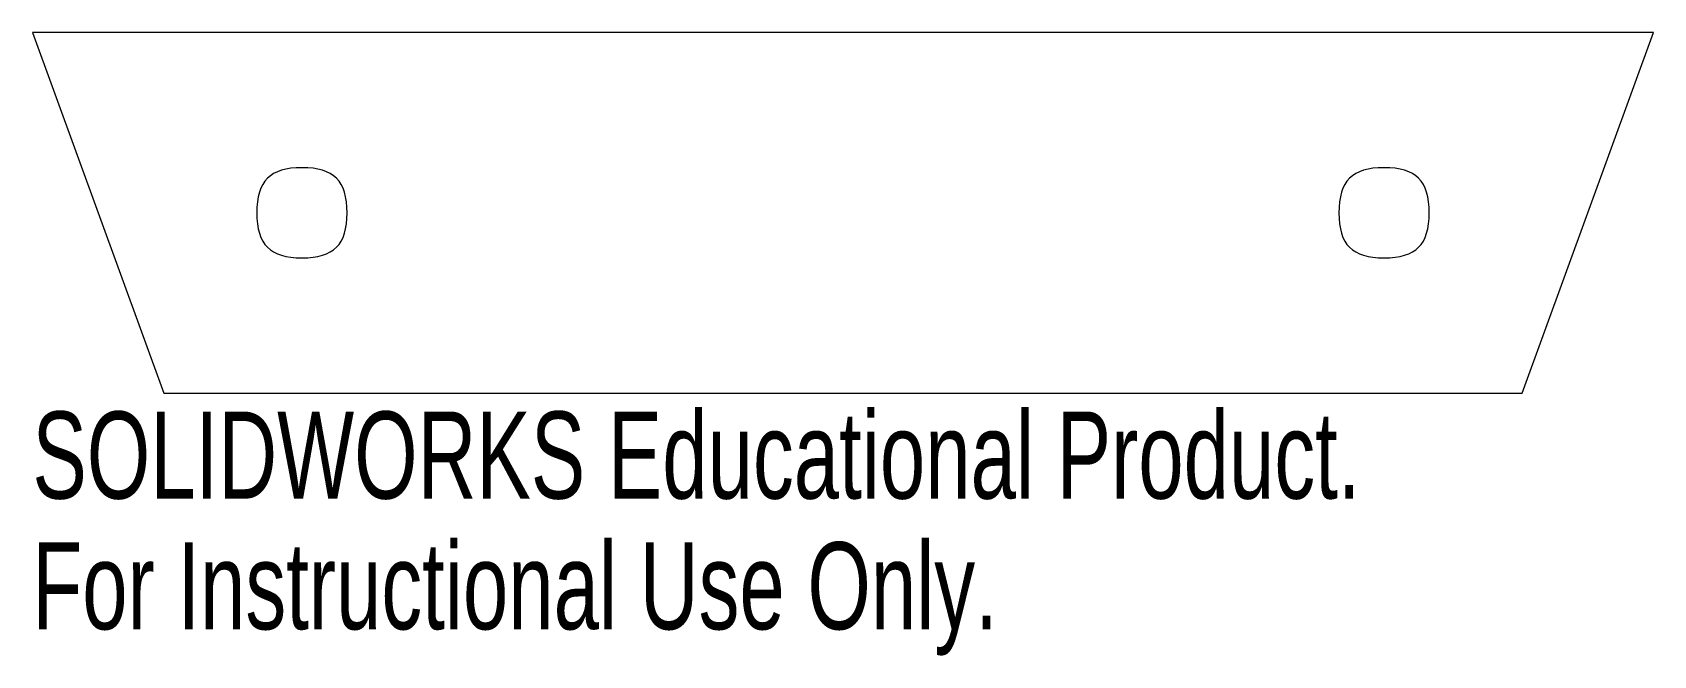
# Model space of a CAD drawing. Header units: millimetres. Extents: x 132.6 to 222.5, y -5.7 to 28.9.
import ezdxf

# ---------------------------------------------------------------- set-up
doc = ezdxf.new("R2010")
doc.units = ezdxf.units.MM
doc.styles.add('SLDTEXTSTYLE0', font='TXT', dxfattribs={"width": 0.7})

msp = doc.modelspace()

# ---------------------------------------------------------------- linework, layer by layer
at = {"color": 7, "linetype": 'Continuous', "lineweight": 15}
for p, q in [((132.557, 28.889), (139.843, 8.875)), ((222.503, 28.889), (132.557, 28.889)), ((215.213, 8.875), (222.503, 28.889)), ((139.843, 8.875), (215.213, 8.875))]:
    msp.add_line(p, q, dxfattribs=at)
for points, knots in [([(150.015, 18.88), (150.015, 20.654), (149.281, 21.383), (147.511, 21.383), (145.741, 21.383), (145.008, 20.654), (145.008, 18.88)], [0, 0, 0, 0, 1, 1, 1, 2, 2, 2, 2]), ([(210.053, 18.88), (210.053, 20.654), (209.324, 21.383), (207.549, 21.383), (205.775, 21.383), (205.046, 20.654), (205.046, 18.88)], [0, 0, 0, 0, 1, 1, 1, 2, 2, 2, 2]), ([(145.008, 18.88), (145.008, 17.115), (145.741, 16.381), (147.511, 16.381), (149.281, 16.381), (150.015, 17.115), (150.015, 18.88)], [2, 2, 2, 2, 3, 3, 3, 4, 4, 4, 4]), ([(205.046, 18.88), (205.046, 17.115), (205.775, 16.381), (207.549, 16.381), (209.324, 16.381), (210.053, 17.115), (210.053, 18.88)], [2, 2, 2, 2, 3, 3, 3, 4, 4, 4, 4])]:
    msp.add_open_spline(points, degree=3, knots=knots, dxfattribs=at)

# ---------------------------------------------------------------- texts
at = {"color": 7, "linetype": 'Continuous', "char_height": 4.83362, "attachment_point": 1, "style": 'SLDTEXTSTYLE0'}
for s, insert in [('SOLIDWORKS Educational Product.', (132.557, 7.855)), ('For Instructional Use Only.', (132.557, 0.605))]:
    msp.add_mtext(s, dxfattribs=dict(at, insert=insert))

doc.saveas('drawing.dxf')
